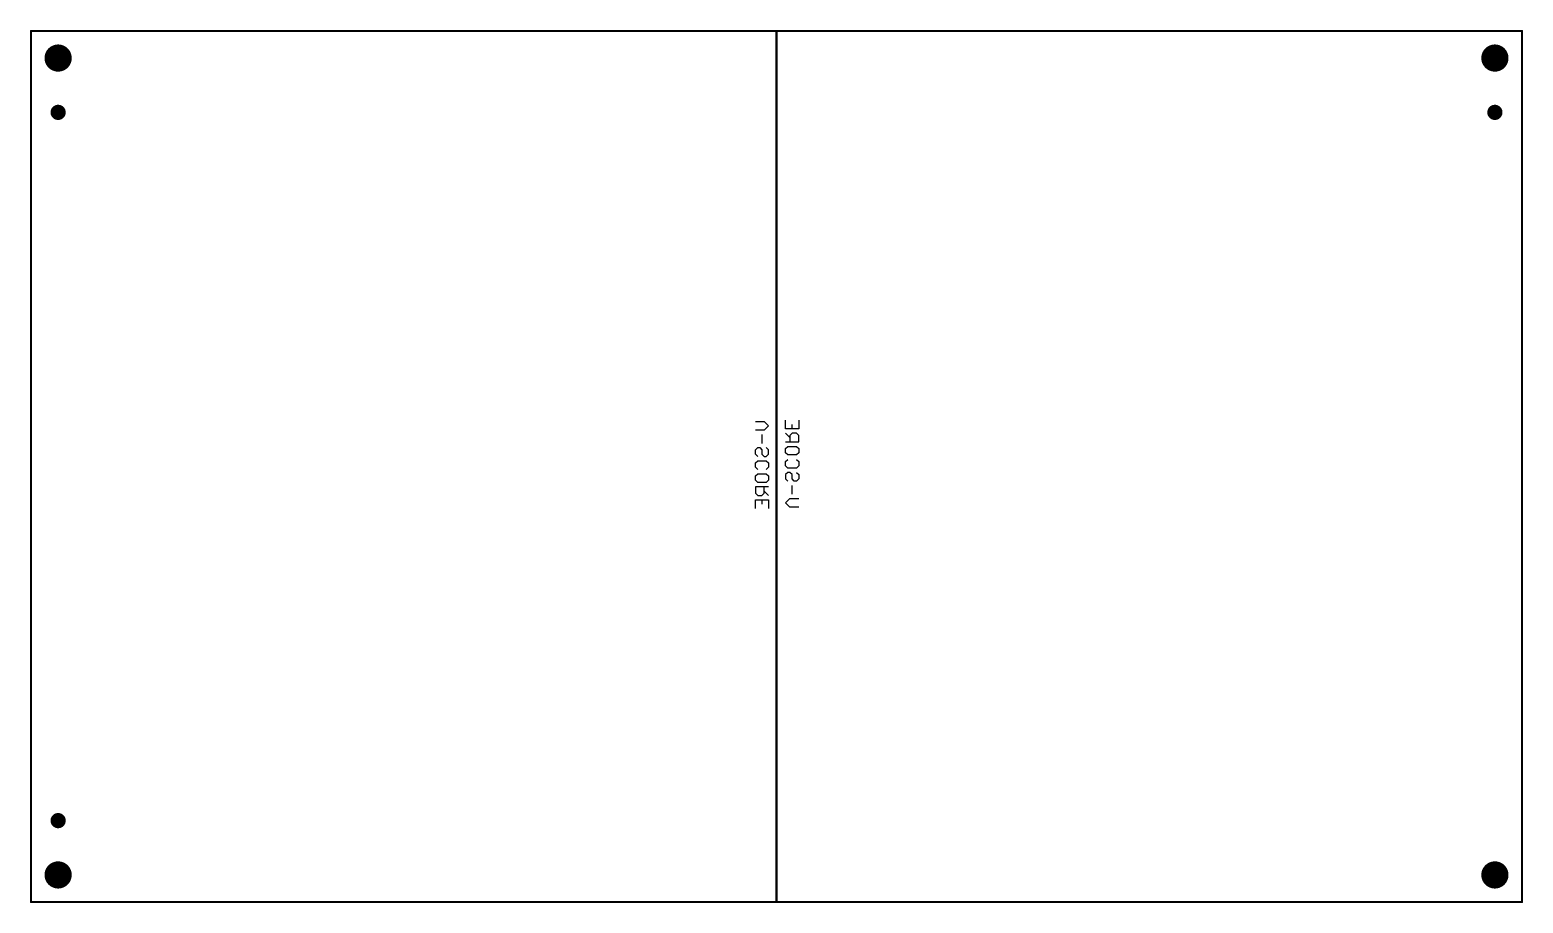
# Model space of a CAD drawing. Extents: x 355 to 529, y 203 to 305.
import ezdxf

# ---------------------------------------------------------------- set-up
doc = ezdxf.new("R2010")
doc.units = 0
for name, color, linetype in [('BOTTOMOVERLAY', 54, 'CONTINUOUS'), ('BOTTOMPASTE', 16, 'CONTINUOUS'), ('MECHANICAL1', 6, 'CONTINUOUS'), ('PADHOLELAYER', 156, 'CONTINUOUS')]:
    doc.layers.add(name, color=color, linetype=linetype)

msp = doc.modelspace()

# ---------------------------------------------------------------- linework, layer by layer
at = {"layer": 'BOTTOMOVERLAY'}
for p, q in [((439.44, 259.38), (440.46, 259.38)), ((440.46, 258.37), (439.44, 258.37)), ((440.46, 259.38), (440.96, 258.88)), ((440.96, 258.88), (440.46, 258.37)), ((442.96, 258.52), (442.96, 259.54)), ((444.49, 258.52), (442.96, 258.52)), ((443.73, 258.52), (443.73, 259.03)), ((444.49, 259.54), (444.49, 258.52)), ((440.2, 257.86), (440.2, 256.84)), ((443.47, 257.51), (442.96, 258.02)), ((442.96, 257), (444.49, 257)), ((442.96, 256.24), (443.22, 256.49)), ((443.22, 256.49), (444.23, 256.49)), ((443.73, 258.02), (443.47, 257.76)), ((443.47, 257.76), (443.47, 257)), ((444.23, 258.02), (443.73, 258.02)), ((444.49, 257.76), (444.23, 258.02)), ((444.23, 256.49), (444.49, 256.24)), ((444.49, 257), (444.49, 257.76)), ((439.44, 256.08), (439.7, 256.34)), ((439.44, 255.57), (439.44, 256.08)), ((439.7, 255.32), (439.44, 255.57)), ((439.44, 254.56), (439.7, 254.81)), ((439.7, 256.34), (439.95, 256.34)), ((439.7, 254.81), (440.71, 254.81)), ((439.95, 256.34), (440.2, 256.08)), ((440.2, 256.08), (440.2, 255.57)), ((440.2, 255.57), (440.46, 255.32)), ((440.46, 255.32), (440.71, 255.32)), ((440.96, 256.08), (440.71, 256.34)), ((440.71, 255.32), (440.96, 255.57)), ((440.71, 254.81), (440.96, 254.56)), ((440.96, 255.57), (440.96, 256.08)), ((442.96, 255.73), (442.96, 256.24)), ((443.22, 255.48), (442.96, 255.73)), ((442.96, 254.72), (443.22, 254.97)), ((444.23, 255.48), (443.22, 255.48)), ((444.49, 255.73), (444.23, 255.48)), ((444.23, 254.97), (444.49, 254.72)), ((444.49, 256.24), (444.49, 255.73)), ((439.44, 254.05), (439.44, 254.56)), ((439.7, 253.8), (439.44, 254.05)), ((439.44, 253.04), (439.7, 253.29)), ((439.44, 252.53), (439.44, 253.04)), ((439.7, 253.29), (440.71, 253.29)), ((440.96, 254.05), (440.71, 253.8)), ((440.71, 253.29), (440.96, 253.04)), ((440.96, 254.56), (440.96, 254.05)), ((440.96, 253.04), (440.96, 252.53)), ((442.96, 254.21), (442.96, 254.72)), ((443.22, 253.95), (442.96, 254.21)), ((443.22, 253.45), (442.96, 253.19)), ((442.96, 253.19), (442.96, 252.68)), ((444.23, 253.95), (443.22, 253.95)), ((443.47, 253.45), (443.22, 253.45)), ((443.73, 253.19), (443.47, 253.45)), ((443.73, 252.68), (443.73, 253.19)), ((444.49, 254.21), (444.23, 253.95)), ((444.23, 253.45), (444.49, 253.19)), ((444.49, 254.72), (444.49, 254.21)), ((444.49, 253.19), (444.49, 252.68)), ((439.7, 252.27), (439.44, 252.53)), ((440.96, 251.77), (439.44, 251.77)), ((439.44, 251.77), (439.44, 251)), ((440.71, 252.27), (439.7, 252.27)), ((440.46, 251), (440.46, 251.77)), ((440.46, 251.26), (440.96, 250.75)), ((440.96, 252.53), (440.71, 252.27)), ((442.96, 252.68), (443.22, 252.43)), ((443.98, 252.43), (443.73, 252.68)), ((443.73, 250.91), (443.73, 251.92)), ((444.23, 252.43), (443.98, 252.43)), ((444.49, 252.68), (444.23, 252.43)), ((439.44, 251), (439.7, 250.75)), ((439.44, 249.23), (439.44, 250.24)), ((439.44, 250.24), (440.96, 250.24)), ((439.7, 250.75), (440.2, 250.75)), ((440.2, 250.75), (440.46, 251)), ((440.2, 250.24), (440.2, 249.73)), ((440.96, 250.24), (440.96, 249.23)), ((442.96, 249.89), (443.47, 250.4)), ((443.47, 249.38), (442.96, 249.89)), ((443.47, 250.4), (444.49, 250.4)), ((444.49, 249.38), (443.47, 249.38))]:
    msp.add_line(p, q, dxfattribs=at)
at = {"layer": 'BOTTOMOVERLAY', "const_width": 0.254}
msp.add_lwpolyline([(441.9, 203.21), (441.9, 305.06)], dxfattribs=at)
at = {"layer": 'BOTTOMOVERLAY', "const_width": 0.127}
for points in [[(441.84, 305.06, 1), (441.96, 305.06, 1)], [(441.84, 203.21, 1), (441.96, 203.21, 1)]]:
    msp.add_lwpolyline(points, format="xyb", close=True, dxfattribs=at)
at = {"layer": 'BOTTOMPASTE', "const_width": 0.889}
for points in [[(357.52, 295.54, 1), (358.41, 295.54, 1)], [(525.39, 295.54, 1), (526.28, 295.54, 1)], [(357.52, 212.73, 1), (358.41, 212.73, 1)]]:
    msp.add_lwpolyline(points, format="xyb", close=True, dxfattribs=at)
at = {"layer": 'MECHANICAL1', "const_width": 0.254}
for points in [[(354.79, 203.21), (354.79, 305.06)], [(354.79, 305.06), (529.01, 305.06)], [(529.01, 203.21), (529.01, 305.06)], [(354.79, 203.21), (529.01, 203.21)]]:
    msp.add_lwpolyline(points, dxfattribs=at)
at = {"layer": 'MECHANICAL1', "const_width": 0.127}
for points in [[(354.73, 305.06, 1), (354.85, 305.06, 1)], [(354.73, 305.06, 1), (354.85, 305.06, 1)], [(528.94, 305.06, 1), (529.07, 305.06, 1)], [(528.94, 305.06, 1), (529.07, 305.06, 1)], [(354.73, 203.21, 1), (354.85, 203.21, 1)], [(354.73, 203.21, 1), (354.85, 203.21, 1)], [(528.94, 203.21, 1), (529.07, 203.21, 1)], [(528.94, 203.21, 1), (529.07, 203.21, 1)]]:
    msp.add_lwpolyline(points, format="xyb", close=True, dxfattribs=at)
at = {"layer": 'PADHOLELAYER', "const_width": 1.59}
for points in [[(357.17, 301.89, 1), (358.76, 301.89, 1)], [(525.04, 301.89, 1), (526.63, 301.89, 1)], [(357.17, 206.38, 1), (358.76, 206.38, 1)], [(525.04, 206.38, 1), (526.63, 206.38, 1)]]:
    msp.add_lwpolyline(points, format="xyb", close=True, dxfattribs=at)

doc.saveas('drawing.dxf')
